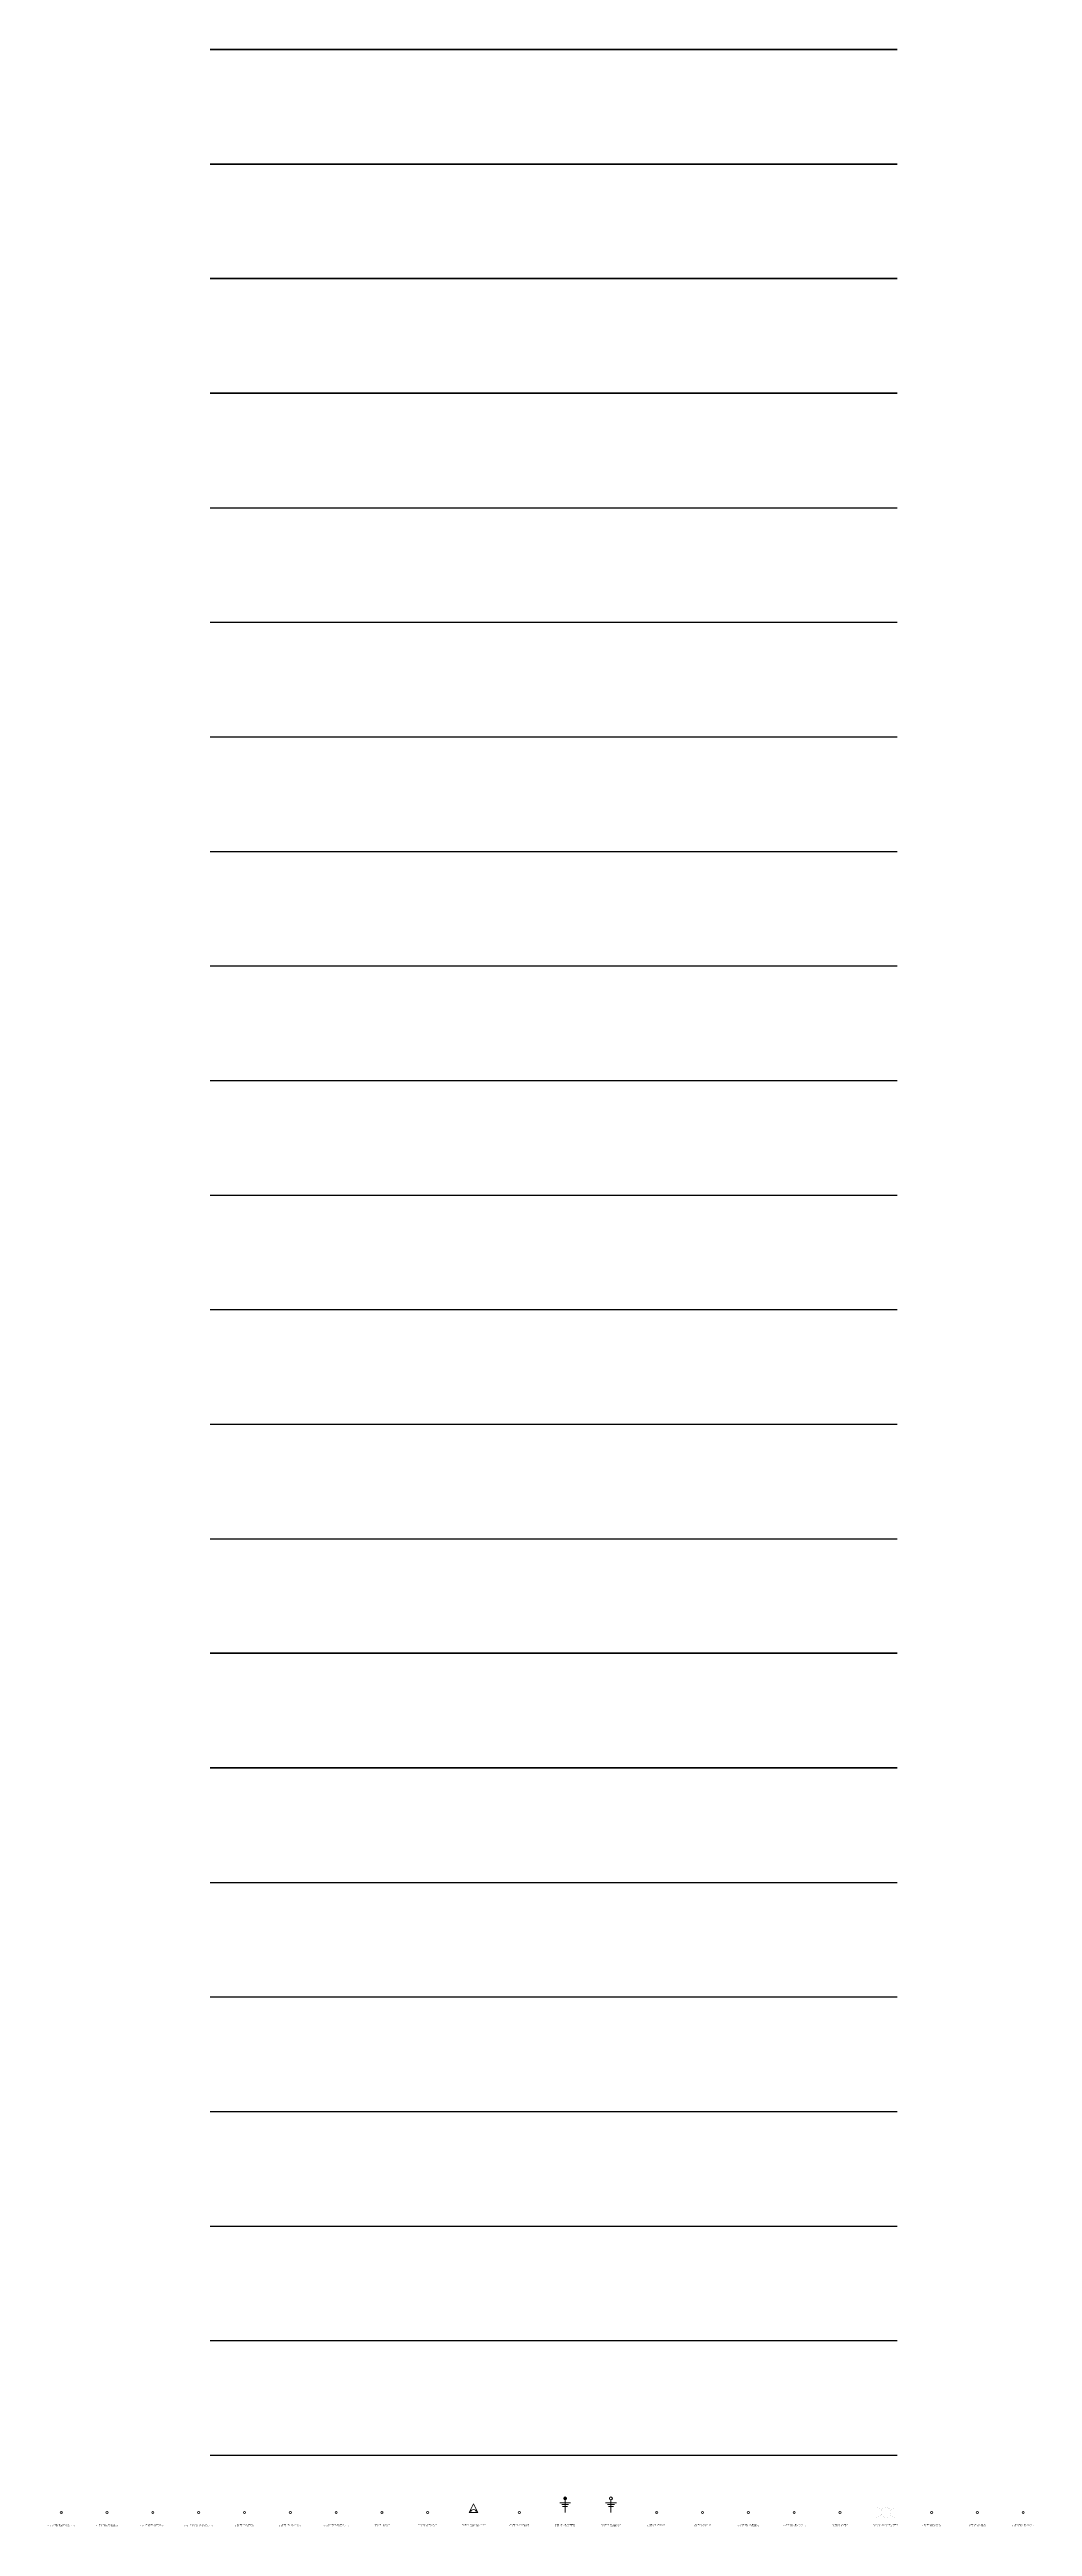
# Model space of a CAD drawing. Header units: metres. Extents: x -170 to 2070, y -13 to 14380.
# Drawn here: x 422 to 593.6, y -12.4 to 420 of the extents above; entities that cross this region are included whole.
import ezdxf

# ---------------------------------------------------------------- set-up
doc = ezdxf.new("R2010")
doc.units = ezdxf.units.M
for name, color, linetype, lineweight in [('B-OI-KL-ET_LS_MOF-S', 14, 'Continuous', 18), ('B-OI-KL-ET_LSOV_MOF-S', 14, 'Continuous', 18), ('B-OI-KL-ET_MS_AANSLUITPUNT-S', 7, 'Continuous', 18), ('B-OI-KL-ET_MS_AARDING-S', 7, 'Continuous', 18), ('B-OI-KL-ET_MS_MOF-S', 12, 'Continuous', 18), ('B-OI-KL-ET_OV_AANSLUITPUNT-S', 7, 'Continuous', 18), ('B-OI-KL-ET_OV_MOF-S', 14, 'Continuous', 18), ('V-OI-KL-DATA_TELECOM_AANSLUITNET-G', 3, 'V-KL-SO', 25), ('V-OI-KL-DATA_TELECOM_AANSLUITNET_BUIS_OVERIG-G', 3, 'V-KL-SO', 25), ('V-OI-KL-DATA_TELECOM_DISTRIBUTIE-G', 3, 'V-KL-SO', 25), ('V-OI-KL-DATA_TELECOM_DISTRIBUTIE_BUIS_OVERIG-G', 3, 'V-KL-SO', 25), ('V-OI-KL-DATA_TELECOM_TRANSPORT-G', 3, 'V-KL-SO', 25), ('V-OI-KL-DATA_TELECOM_TRANSPORT_BUIS_OVERIG-G', 3, 'V-KL-SO', 25), ('V-OI-KL-ET_AANLEGTECHNIEK_OVERIG-G', 7, 'V-KL-SO', 100), ('V-OI-KL-ET_AANLEGTECHNIEK_PIPEBURSTING-G', 7, 'V-KL-SO', 100), ('V-OI-KL-ET_HS_AARDING_Al_25-G', 7, 'V-KL-SO', 25), ('V-OI-KL-ET_HS_AARDING_Al_50-G', 7, 'V-KL-SO', 25), ('V-OI-KL-ET_HS_AARDING_Al_95-G', 7, 'V-KL-SO', 25), ('V-OI-KL-ET_HS_AARDING_Cu_25-G', 7, 'V-KL-SO', 25), ('V-OI-KL-ET_HS_AARDING_Cu_50-G', 7, 'V-KL-SO', 25), ('V-OI-KL-ET_HS_AARDING_Cu_95-G', 7, 'V-KL-SO', 25), ('V-OI-KL-ET_HS_BRUGBUIS-G', 7, 'V-KL-SO', 25), ('V-OI-KL-ET_HS_DOORVOERLEIDING PARKEERGARAGE-G', 7, 'V-KL-SO', 25), ('V-OI-KL-ET_HS_KRUISING_OVERIG-G', 7, 'V-KL-SO', 25), ('V-OI-KL-ET_HS_KRUISING_WATER-G', 7, 'V-KL-SO', 25), ('V-OI-KL-ET_HS_MANTELBUIS_GIJ-G', 7, 'V-KL-SO', 70), ('V-OI-KL-ET_HS_MANTELBUIS_HDPE-G', 7, 'V-KL-SO', 70), ('V-OI-KL-ET_HS_MANTELBUIS_HDPE_110-G', 7, 'V-KL-SO', 70), ('V-OI-KL-ET_HS_MANTELBUIS_HDPE_114-G', 7, 'V-KL-SO', 70)]:
    doc.layers.add(name, color=color, linetype=linetype, lineweight=lineweight)
doc.layers.add('X-XX-AL-T18', color=7, linetype='Continuous')
doc.styles.add('NLCS-ISO', font='NLCS-ISO.ttf')
doc.linetypes.add('V-KL-SO', pattern='A,2,[24,nlcs.shx,S=0.75,R=0,X=0,Y=0],2', length=4)

# ---------------------------------------------------------------- blocks, each defined once
blk = doc.blocks.new('B-SKL-ET_MOF_MANTELREPARATIE-SO')
blk.add_circle((0, 0), 0.188)
blk = doc.blocks.new('B-SKL-ET_MOF_OVERGANG-SO')
blk.add_circle((0, 0), 0.188)
blk = doc.blocks.new('B-SKL-ET_MOF_SPLITS DUBBEL-SO')
blk.add_circle((0, 0), 0.188)
blk = doc.blocks.new('B-SKL-ET_MOF_SPLITS VERBINDING-SO')
blk.add_circle((0, 0), 0.188)
blk = doc.blocks.new('B-SKL-ET_MOF_SPLITS-SO')
blk.add_circle((0, 0), 0.188)
blk = doc.blocks.new('B-SKL-ET_MOF_VERBINDING-SO')
blk.add_circle((0, 0), 0.188)
blk = doc.blocks.new('B-SKL-ET_MOF_ZEGELWIJZIGING-SO')
blk.add_circle((0, 0), 0.188)
blk = doc.blocks.new('B-SKL-ET_MOF-SO')
blk.add_circle((0, 0), 0.188)
blk = doc.blocks.new('B-SKL-ET_AANSLUITPUNT-SO')
at = {"color": 0, "linetype": 'Continuous'}
blk.add_lwpolyline([(0.75, 0), (0, 1.5), (-0.75, 0)], close=True, dxfattribs=at)
blk.add_arc((0, 0), 0.526, 0, 180, dxfattribs=at)
blk = doc.blocks.new('B-SKL-ET_AARDING_MOF-SO')
blk.add_circle((0, 0), 0.188)
blk = doc.blocks.new('B-SKL-ET_AARDING_PEN-SO')
h = blk.add_hatch(color=256)
h.dxf.hatch_style = 1
edge = h.paths.add_edge_path()
edge.add_arc((0, 2.45), 0.25, 0, 180)
edge.add_arc((0, 2.45), 0.25, 180, 360)
for p, q in [((-0.95, 1.7), (0.95, 1.7)), ((-0.6, 1.37), (0.6, 1.37)), ((-0.44, 1.04), (0.44, 1.04)), ((0, 1.7), (0, 2.45)), ((0, 0), (0, 1.7))]:
    blk.add_line(p, q)
for start, end in [(0, 180), (180, 0)]:
    blk.add_arc((0, 2.45), 0.25, start, end)
blk = doc.blocks.new('B-SKL-ET_AARDING-SO')
for p, q in [((-0.95, 1.7), (0.95, 1.7)), ((-0.6, 1.37), (0.6, 1.37)), ((-0.44, 1.04), (0.44, 1.04)), ((0, 1.7), (0, 2.2)), ((0, 0), (0, 1.7))]:
    blk.add_line(p, q)
for start, end in [(0, 180), (180, 0)]:
    blk.add_arc((0, 2.45), 0.25, start, end)
blk = doc.blocks.new('B-SKL-ET_MOF_AFTAK-SO')
blk.add_circle((0, 0), 0.188)
blk = doc.blocks.new('B-SKL-ET_MOF_EIND-SO')
blk.add_circle((0, 0), 0.188)
blk = doc.blocks.new('B-SKL-ET_AANSLUITPUNT_OV-SO')
at = {"const_width": 0.01, "flags": 128}
for points in [[(-1.64, 0.95), (-0.75, 0.43)], [(0, 1.9), (0, 0.86)], [(1.64, 0.95), (0.75, 0.43)], [(-1.64, -0.95), (-0.75, -0.43)], [(0, -1.9), (0, -0.86)], [(1.64, -0.95), (0.75, -0.43)]]:
    blk.add_lwpolyline(points, dxfattribs=at)
at = {"const_width": 0.01}
blk.add_lwpolyline([(0, 0.86, 1), (0, -0.86, 1)], format="xyb", close=True, dxfattribs=at)

msp = doc.modelspace()

# ---------------------------------------------------------------- linework, layer by layer
at = {"layer": 'V-OI-KL-DATA_TELECOM_AANSLUITNET-G'}
msp.add_line((450, 0), (570, 0), dxfattribs=at)
at = {"layer": 'V-OI-KL-DATA_TELECOM_AANSLUITNET_BUIS_OVERIG-G'}
msp.add_line((450, 20), (570, 20), dxfattribs=at)
at = {"layer": 'V-OI-KL-DATA_TELECOM_DISTRIBUTIE-G'}
msp.add_line((450, 40), (570, 40), dxfattribs=at)
at = {"layer": 'V-OI-KL-DATA_TELECOM_DISTRIBUTIE_BUIS_OVERIG-G'}
msp.add_line((450, 60), (570, 60), dxfattribs=at)
at = {"layer": 'V-OI-KL-DATA_TELECOM_TRANSPORT-G'}
msp.add_line((450, 80), (570, 80), dxfattribs=at)
at = {"layer": 'V-OI-KL-DATA_TELECOM_TRANSPORT_BUIS_OVERIG-G'}
msp.add_line((450, 100), (570, 100), dxfattribs=at)
at = {"layer": 'V-OI-KL-ET_AANLEGTECHNIEK_OVERIG-G'}
msp.add_line((450, 120), (570, 120), dxfattribs=at)
at = {"layer": 'V-OI-KL-ET_AANLEGTECHNIEK_PIPEBURSTING-G'}
msp.add_line((450, 140), (570, 140), dxfattribs=at)
at = {"layer": 'V-OI-KL-ET_HS_AARDING_Al_25-G'}
msp.add_line((450, 160), (570, 160), dxfattribs=at)
at = {"layer": 'V-OI-KL-ET_HS_AARDING_Al_50-G'}
msp.add_line((450, 180), (570, 180), dxfattribs=at)
at = {"layer": 'V-OI-KL-ET_HS_AARDING_Al_95-G'}
msp.add_line((450, 200), (570, 200), dxfattribs=at)
at = {"layer": 'V-OI-KL-ET_HS_AARDING_Cu_25-G'}
msp.add_line((450, 220), (570, 220), dxfattribs=at)
at = {"layer": 'V-OI-KL-ET_HS_AARDING_Cu_50-G'}
msp.add_line((450, 240), (570, 240), dxfattribs=at)
at = {"layer": 'V-OI-KL-ET_HS_AARDING_Cu_95-G'}
msp.add_line((450, 260), (570, 260), dxfattribs=at)
at = {"layer": 'V-OI-KL-ET_HS_BRUGBUIS-G'}
msp.add_line((450, 280), (570, 280), dxfattribs=at)
at = {"layer": 'V-OI-KL-ET_HS_DOORVOERLEIDING PARKEERGARAGE-G'}
msp.add_line((450, 300), (570, 300), dxfattribs=at)
at = {"layer": 'V-OI-KL-ET_HS_KRUISING_OVERIG-G'}
msp.add_line((450, 320), (570, 320), dxfattribs=at)
at = {"layer": 'V-OI-KL-ET_HS_KRUISING_WATER-G'}
msp.add_line((450, 340), (570, 340), dxfattribs=at)
at = {"layer": 'V-OI-KL-ET_HS_MANTELBUIS_GIJ-G'}
msp.add_line((450, 360), (570, 360), dxfattribs=at)
at = {"layer": 'V-OI-KL-ET_HS_MANTELBUIS_HDPE-G'}
msp.add_line((450, 380), (570, 380), dxfattribs=at)
at = {"layer": 'V-OI-KL-ET_HS_MANTELBUIS_HDPE_110-G'}
msp.add_line((450, 400), (570, 400), dxfattribs=at)
at = {"layer": 'V-OI-KL-ET_HS_MANTELBUIS_HDPE_114-G'}
msp.add_line((450, 420), (570, 420), dxfattribs=at)

# ---------------------------------------------------------------- block references
at = {"layer": 'B-OI-KL-ET_LS_MOF-S'}
for name, p in [('B-SKL-ET_MOF_MANTELREPARATIE-SO', (424, -10)), ('B-SKL-ET_MOF_OVERGANG-SO', (432, -10)), ('B-SKL-ET_MOF_SPLITS DUBBEL-SO', (440, -10)), ('B-SKL-ET_MOF_SPLITS VERBINDING-SO', (448, -10)), ('B-SKL-ET_MOF_SPLITS-SO', (456, -10)), ('B-SKL-ET_MOF_VERBINDING-SO', (464, -10)), ('B-SKL-ET_MOF_ZEGELWIJZIGING-SO', (472, -10)), ('B-SKL-ET_MOF-SO', (480, -10))]:
    msp.add_blockref(name, p, dxfattribs=at)
at = {"layer": 'B-OI-KL-ET_LSOV_MOF-S'}
msp.add_blockref('B-SKL-ET_MOF-SO', (488, -10), dxfattribs=at)
at = {"layer": 'B-OI-KL-ET_MS_AANSLUITPUNT-S'}
msp.add_blockref('B-SKL-ET_AANSLUITPUNT-SO', (496, -10), dxfattribs=at)
at = {"layer": 'B-OI-KL-ET_MS_AARDING-S'}
for name, p in [('B-SKL-ET_AARDING_PEN-SO', (512, -10)), ('B-SKL-ET_AARDING-SO', (520, -10)), ('B-SKL-ET_AARDING_MOF-SO', (504, -10))]:
    msp.add_blockref(name, p, dxfattribs=at)
at = {"layer": 'B-OI-KL-ET_MS_MOF-S'}
for name, p in [('B-SKL-ET_MOF_AFTAK-SO', (528, -10)), ('B-SKL-ET_MOF_EIND-SO', (536, -10)), ('B-SKL-ET_MOF_OVERGANG-SO', (544, -10)), ('B-SKL-ET_MOF_VERBINDING-SO', (552, -10)), ('B-SKL-ET_MOF-SO', (560, -10))]:
    msp.add_blockref(name, p, dxfattribs=at)
at = {"layer": 'B-OI-KL-ET_OV_AANSLUITPUNT-S'}
msp.add_blockref('B-SKL-ET_AANSLUITPUNT_OV-SO', (568, -10), dxfattribs=at)
at = {"layer": 'B-OI-KL-ET_OV_MOF-S'}
for name, p in [('B-SKL-ET_MOF_AFTAK-SO', (576, -10)), ('B-SKL-ET_MOF_EIND-SO', (584, -10)), ('B-SKL-ET_MOF_OVERGANG-SO', (592, -10))]:
    msp.add_blockref(name, p, dxfattribs=at)

# ---------------------------------------------------------------- texts
at = {"layer": 'X-XX-AL-T18', "char_height": 0.18, "attachment_point": 2, "style": 'NLCS-ISO'}
for s, insert in [(['B-SKL-ET_MOF_MANTELREPARATIE-SO'], (424, -12.25)), (['B-OI-KL-ET_LS_MOF-S'], (424, -12)), (['B-SKL-ET_MOF_OVERGANG-SO'], (432, -12.25)), (['B-OI-KL-ET_LS_MOF-S'], (432, -12)), (['B-SKL-ET_MOF_SPLITS DUBBEL-SO'], (440, -12.25)), (['B-OI-KL-ET_LS_MOF-S'], (440, -12)), (['B-SKL-ET_MOF_SPLITS VERBINDING-SO'], (448, -12.25)), (['B-OI-KL-ET_LS_MOF-S'], (448, -12)), (['B-SKL-ET_MOF_SPLITS-SO'], (456, -12.25)), (['B-OI-KL-ET_LS_MOF-S'], (456, -12)), (['B-SKL-ET_MOF_VERBINDING-SO'], (464, -12.25)), (['B-OI-KL-ET_LS_MOF-S'], (464, -12)), (['B-SKL-ET_MOF_ZEGELWIJZIGING-SO'], (472, -12.25)), (['B-OI-KL-ET_LS_MOF-S'], (472, -12)), (['B-OI-KL-ET_LS_MOF-S'], (480, -12)), (['B-SKL-ET_MOF-SO'], (480, -12.25)), (['B-OI-KL-ET_LSOV_MOF-S'], (488, -12)), (['B-SKL-ET_MOF-SO'], (488, -12.25)), (['B-OI-KL-ET_MS_AANSLUITPUNT-S'], (496, -12)), (['B-SKL-ET_AANSLUITPUNT-SO'], (496, -12.25)), (['B-SKL-ET_AARDING_MOF-SO'], (504, -12.25)), (['B-OI-KL-ET_MS_AARDING-S'], (504, -12)), (['B-SKL-ET_AARDING_PEN-SO'], (512, -12.25)), (['B-OI-KL-ET_MS_AARDING-S'], (512, -12)), (['B-OI-KL-ET_MS_AARDING-S'], (520, -12)), (['B-SKL-ET_AARDING-SO'], (520, -12.25)), (['B-SKL-ET_MOF_AFTAK-SO'], (528, -12.25)), (['B-OI-KL-ET_MS_MOF-S'], (528, -12)), (['B-SKL-ET_MOF_EIND-SO'], (536, -12.25)), (['B-OI-KL-ET_MS_MOF-S'], (536, -12)), (['B-SKL-ET_MOF_OVERGANG-SO'], (544, -12.25)), (['B-OI-KL-ET_MS_MOF-S'], (544, -12)), (['B-SKL-ET_MOF_VERBINDING-SO'], (552, -12.25)), (['B-OI-KL-ET_MS_MOF-S'], (552, -12)), (['B-OI-KL-ET_MS_MOF-S'], (560, -12)), (['B-SKL-ET_MOF-SO'], (560, -12.25)), (['B-OI-KL-ET_OV_AANSLUITPUNT-S'], (568, -12)), (['B-SKL-ET_AANSLUITPUNT_OV-SO'], (568, -12.25)), (['B-SKL-ET_MOF_AFTAK-SO'], (576, -12.25)), (['B-OI-KL-ET_OV_MOF-S'], (576, -12)), (['B-SKL-ET_MOF_EIND-SO'], (584, -12.25)), (['B-OI-KL-ET_OV_MOF-S'], (584, -12)), (['B-SKL-ET_MOF_OVERGANG-SO'], (592, -12.25)), (['B-OI-KL-ET_OV_MOF-S'], (592, -12))]:
    msp.add_mtext_static_columns(s, width=150, gutter_width=0, height=0.025, dxfattribs=dict(at, insert=insert))

doc.saveas('drawing.dxf')
